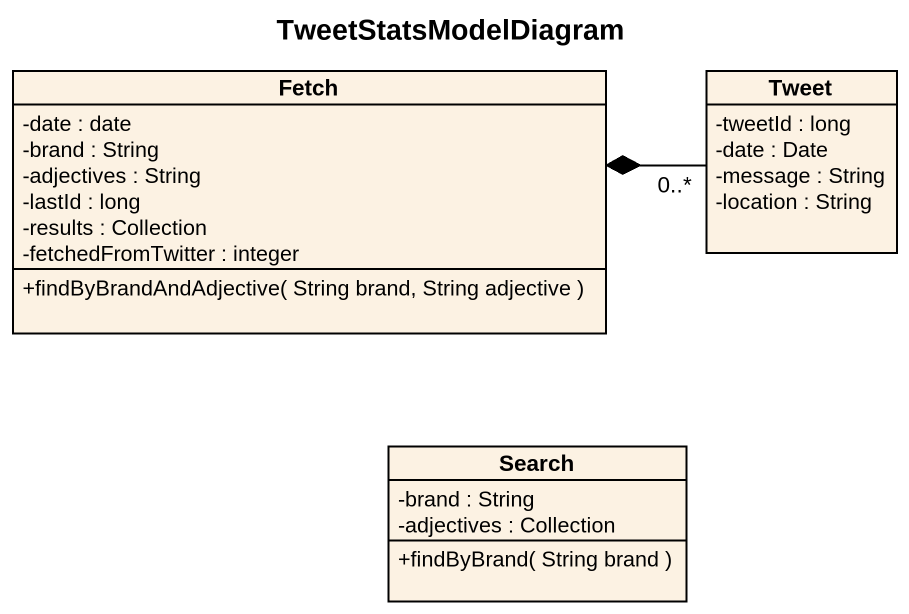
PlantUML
@startuml
title TweetStatsModelDiagram
hide circle
hide empty members
skinparam classAttributeIconSize 0
class Fetch {
  -date : date
  -brand : String
  -adjectives : String
  -lastId : long
  -results : Collection
  -fetchedFromTwitter : integer
  +findByBrandAndAdjective( String brand, String adjective )
}
class Tweet {
  -tweetId : long
  -date : Date
  -message : String
  -location : String
}
class Search {
  -brand : String
  -adjectives : Collection
  +findByBrand( String brand )
}
Fetch *-right- "0..*" Tweet
@enduml
